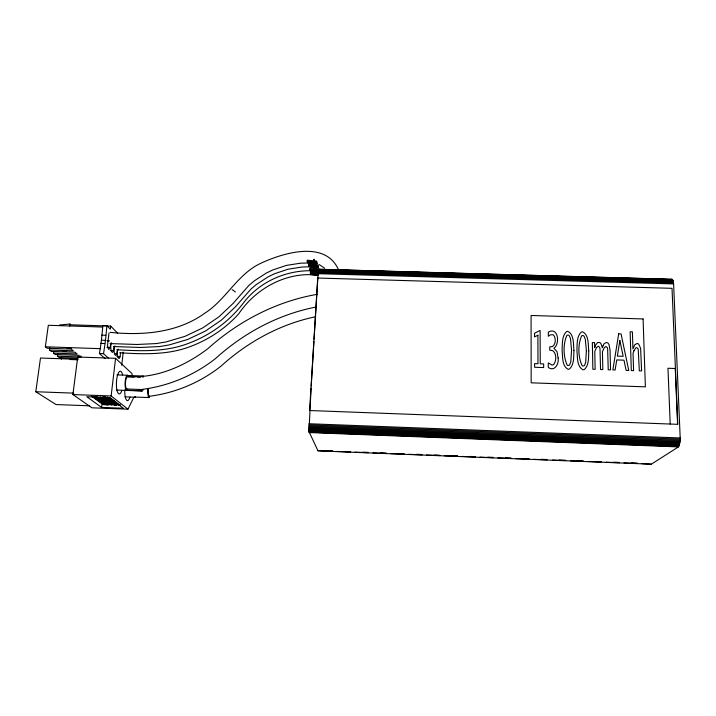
<?xml version="1.0" encoding="UTF-8"?>
<svg xmlns="http://www.w3.org/2000/svg" width="716" height="716" viewBox="0 0 716 716"><rect width="100%" height="100%" fill="white"/><g stroke="black" fill="none" stroke-linecap="round" stroke-linejoin="round"><path stroke-width="1.07" d="M316.92 263.801L316.732 261.089L307.191 260.194C305.607 267.032 330.3 262.101 307.513 262.799M318.307 267.623L318.128 264.956L308.685 264.061C307.119 270.809 331.553 265.922 308.999 266.629M318.951 270.12L318.942 270.952L309.912 270.129L309.733 268.133L316.221 268.482L319.067 269.019L318.951 270.12L309.813 269.261M311.084 388.135L308.981 431.569L317.985 450.865L651.292 464.201L678.419 446.909L679.896 442.497L680.2 437.959L673.604 283.912L672.986 280.627L671.948 279.285L318.897 269.234L318.101 273.691L315.514 315.837M49.708 347.734L49.476 350.017L51.275 351.413L75.01 352.227L77.095 353.964L53.503 353.149L53.673 352.039M57.674 353.981L57.45 356.21L59.168 357.553L77.954 358.206M61.522 356.998L61.299 359.208M311.227 385.906L313.948 341.416M314.082 339.196L315.38 318.065M135.539 396.897A7.384 2.067 -87.2 0 1 134.465 397.04L149.009 397.577L149.161 396.145A5.925 1.566 -87.3 0 1 148.302 389.012M143.513 376.759A7.607 2.076 -87.4 0 0 143.039 376.025L128.128 375.497A7.599 2.193 -87.3 0 0 125.228 381.055A7.599 2.193 -87.3 0 0 126.455 390.238L141.428 390.793L141.562 389.531A6.31 1.718 -87.4 0 0 142.466 389.432M142.905 377.278L143.039 376.025M126.455 390.238L126.598 388.985L141.562 389.531M127.045 389.119A6.274 1.808 -87.3 0 1 125.515 382.12A6.274 1.808 -87.3 0 1 127.994 376.795L128.128 375.497M107.713 397.103L118.238 405.22L120.046 405.292L120.136 404.513M111.714 402.007L111.615 402.795L113.146 402.634L113.235 401.846L114.739 402.106L114.524 403.922L114.247 401.73L110.192 402.177L109.978 403.994L104.276 403.189L104.393 402.159L105.825 402.356M114.363 403.564L114.453 402.786L115.867 402.983L116.135 405.158L116.35 403.35M118.149 349.14C115.527 354.402 119.814 365.16 120.512 352.594M114.453 402.786L116.52 404.37L116.431 405.149L114.623 405.086L114.712 404.307L111.007 404.952L109.718 403.985M121.72 365.312L123.25 352.084M118.238 405.22L118.328 404.442L116.52 404.37M111.607 342.803C108.868 348.155 113.361 359.226 114.059 346.365M109.288 404.101L109.199 404.88L107.391 404.809L107.481 404.039M108.053 401.873L107.964 402.661L110.103 402.965L108.492 401.748M114.918 346.007C112.233 351.323 116.627 362.224 117.317 349.506M127.967 409.167L111.141 395.966L115.571 358.331L77.731 357.024L72.907 394.552L91.908 407.807L127.967 409.167L133.453 398.096M109.101 400.879L110.944 400.951L111.034 400.155L109.467 398.651A3.992 0.788 5.7 0 0 109.709 398.499M111.007 404.952L111.096 404.173M112.698 400.53L112.484 402.365L112.269 400.199L111.034 400.155M104.885 401.658L104.769 402.696L103.543 402.652L101.332 401.005L101.457 399.967L102.692 400.011L102.567 401.05L103.444 401.712L112.054 402.034M60.26 325.565L59.598 324.992L69.998 324.035L70.848 324.804L110.676 326.102L110.309 329.145L106.89 325.682L102.844 325.556C102.039 335.133 101.09 344.083 99.417 353.534L105.136 358.644M102.281 399.546L105.297 399.045A4.001 0.779 5.7 0 1 109.378 399.984A4.001 0.779 5.7 0 1 107.507 400.709L103.552 400.566A4.001 0.779 5.7 0 1 99.461 399.618A4.001 0.779 5.7 0 1 101.314 398.893L101.502 397.845L101.457 399.197A2.712 0.528 5.7 0 0 100.688 399.662A2.712 0.528 5.7 0 0 102.862 400.244L104.232 400.334L102.281 399.546L102.54 397.523M102.442 399.734L102.504 397.693M101.627 407.431L86.779 396.718L109.557 397.568L123.349 408.254L101.627 407.431L102.057 403.833L91.603 396.154M102.558 399.224L102.782 397.371M102.988 399.116L103.552 398.007M103.444 401.712L103.909 398.731M103.543 402.652L103.668 401.613M109.002 332.985L107.561 344.96L107.856 347.761L108.796 349.462L110.21 347.475L110.729 343.152M104.017 399.913L103.865 399.439L105.995 399.367A2.712 0.528 5.7 0 1 108.152 399.949A2.712 0.528 5.7 0 1 107.373 400.414L104.017 399.913L104.142 398.866M97.734 397.049A2.739 0.537 5.8 0 0 99.855 397.989L104.196 398.203L104.76 397.12A2.739 0.537 5.7 0 0 105.449 396.995M96.204 396.933L105.673 403.967L105.583 404.746L103.775 404.674L103.865 403.896L102.128 402.616M104.375 400.047L104.5 399M104.831 400.163L104.957 399.116M116.135 405.158L110.47 404.361L106.442 404.8L106.066 403.403L105.941 404.433L108.769 404.119L104.778 403.564L104.393 402.159M105.297 399.045L105.422 397.989L107.445 398.266L107.543 397.461M106.944 400.432L107.498 399.367A2.712 0.528 5.7 0 0 108.349 399.143M108.322 358.054L103.498 353.677C105.145 344.226 106.084 335.258 106.89 325.682M100.392 398.042L100.517 396.986M69.729 326.066L69.998 324.035M49.476 350.017L73.327 350.831L71.197 349.059L47.193 348.245L45.35 346.804L48.321 325.279L102.2 327.033M57.45 356.21L80.774 357.015L80.926 355.915M89.724 405.82L56 404.549L35.8 391.741L40.49 358.018L78.098 359.325M103.113 398.06L101.887 398.132M318.638 272.778L310.305 272.062L310.744 274.711L311.012 273.951L318.083 274.344L317.385 275.069C286.248 271.606 255.818 288.369 238.643 313.921C225.925 328 209.869 338.937 192.192 345.801C169.227 355.181 144.006 354.259 119.751 352.764M309.912 270.129L310.18 270.827L310.449 270.075L317.6 270.469L318.011 269.61L317.412 271.024C289.38 268.554 260.114 280.582 243.109 303.378C229.559 321.028 211.005 334.649 190.268 342.669C167.043 352.156 141.535 351.234 117.003 349.721M318.271 450.391L317.985 450.865M315.64 266.987L316.275 266.996L317.063 265.591L316.454 267.014L315.64 266.987L315.371 263.094L315.845 267.014L318.101 267.444M314.226 263.157L314.879 263.175L315.675 261.77L315.058 263.193L314.226 263.157L313.948 259.21L314.44 263.193L316.714 263.622M310.601 274.55L317.555 275.096L318.19 274.353M317.6 270.469L316.893 271.194L310.037 270.657M671.357 279.464L671.948 279.285M99.989 397.989L99.703 398.06A4.001 0.779 5.7 0 0 99.945 398.767M315.72 316.74C280.314 323.999 247.709 341.926 221.047 366.109C200.14 382.666 174.623 393.326 148.131 396.422M315.264 307.2C278.059 314.521 243.673 333.056 215.668 358.43C194.394 375.202 168.546 386.157 141.643 389.45M317.215 294.321C276.439 301.364 238.482 321.135 207.81 348.71C185.05 365.974 156.58 378.639 127.538 376.589M109.978 403.994L114.041 403.555M114.524 403.922L111.678 404.236L115.652 404.791M104.196 398.203L104.634 398.177A2.739 0.537 5.7 0 0 105.171 397.568L104.813 397.434A2.739 0.537 5.7 0 0 103.22 397.111L102.683 397.058M318.79 269.341L672.235 279.41M318.683 269.592L672.503 279.679M318.575 269.986L672.754 280.081M318.468 270.505L672.986 280.627M318.369 271.149L673.192 281.29M318.271 271.901L673.362 282.068M318.181 272.751L673.505 282.945M318.101 273.691L673.604 283.912M110.094 332.34C142.484 335.679 177.344 332.922 204.597 313.357C226.175 299.682 237.247 274.183 260.937 263.211C283.106 252.909 325.834 239.753 338.632 270.093M101.672 335.16L105.726 335.294M101.923 340.234L105.977 340.369M107.311 340.852L109.53 340.923M110.058 343.573L137.177 344.486L156.446 343.555L166.103 341.917L184.979 336.35L202.771 327.883L218.962 316.803L233.067 303.45L248.801 285.514L254.261 280.887L266.28 273.082L272.751 269.968L286.355 265.412L300.505 263.193L307.656 262.987L307.943 262.235L315.255 262.638M100.661 343.376L104.724 343.519M113.728 346.562L140.551 347.466L159.614 346.553L169.164 344.933L187.825 339.42L205.429 331.052L221.432 320.079L235.376 306.86L250.931 289.103L256.328 284.52L268.214 276.797L274.604 273.709L288.065 269.207L302.062 267.014L309.142 266.808L309.419 266.057L316.651 266.45M106.899 347.367L110.21 347.475M45.35 346.804L100.652 348.683M67.215 348.325L71.439 348.468M110.273 350.536L113.549 350.643M62.829 351.207L66.167 351.314M114.658 353.668L116.815 353.74M99.417 353.534L103.498 353.677M116.815 356.666L120.019 356.783M70.087 359.513L77.776 359.781M116.914 374.889L127.573 375.265M127.985 376.75L134.375 376.974M137.579 377.09L140.775 377.207M116.52 390.059L141.956 390.99M35.8 391.741L73.757 393.138M72.907 394.552L111.141 395.966M124.96 396.852L134.993 397.219M105.413 400.745L107.257 400.808M101.332 401.005L102.567 401.05M112.484 402.365L103.892 402.043L104.769 402.696M102.057 403.833L103.865 403.896M308.909 423.738L680.2 437.959M308.865 424.883L680.182 439.132M308.838 426.02L680.128 440.295M308.82 427.121L680.03 441.423M308.82 428.177L679.896 442.497M308.838 429.17L679.717 443.499M308.873 430.074L679.511 444.412M308.918 430.88L679.269 445.227M308.981 431.569L679.01 445.916M309.052 432.133L678.723 446.48M309.142 432.554L678.419 446.909M327.194 450.74L332.77 450.964M345.031 451.456L350.607 451.68M362.878 452.172L368.445 452.396M380.715 452.879L386.291 453.103M398.552 453.595L404.128 453.819M416.39 454.311L421.966 454.535M434.227 455.018L439.803 455.242M452.073 455.734L457.64 455.958M469.911 456.45L475.487 456.674M487.748 457.157L493.324 457.381M505.585 457.873L511.161 458.097M523.423 458.589L528.999 458.813M541.269 459.296L546.845 459.52M559.107 460.012L565.792 460.281M576.944 460.728L583.638 460.997M595.9 461.48L601.476 461.704M613.737 462.196L619.313 462.42M631.575 462.912L637.15 463.127M319.291 450.722L332.68 451.259M337.147 451.438L350.545 451.975M355.002 452.154L368.4 452.691M372.866 452.861L386.255 453.398M390.721 453.577L404.119 454.114M408.576 454.293L421.975 454.83M426.441 455.009L439.83 455.546M444.296 455.725L457.685 456.253M462.151 456.432L475.549 456.969M480.015 457.148L493.405 457.685M497.871 457.864L511.26 458.401M515.726 458.58L529.124 459.117M533.59 459.296L546.979 459.824M552.564 460.048L564.835 460.54M570.419 460.764L582.699 461.256M588.275 461.48L600.554 461.972M606.13 462.196L619.528 462.724M623.994 462.903L637.383 463.44M641.849 463.619L651.292 464.201M307.271 261.349L316.615 262.217M307.379 262.244L316.606 263.085M308.766 265.206L318.002 266.066M308.873 266.084L318.002 266.916M310.484 274.022L318.638 274.702M310.314 270.63L317.412 271.024M310.377 273.181L318.593 273.87M310.878 274.505L317.895 274.899M317.555 275.096L316.875 274.362L316.347 267.184L316.606 271.015L319.041 271.471M319.238 271.632L316.812 271.042L317.304 274.926M107.284 397.407L108.062 397.568A3.992 0.788 5.7 0 1 109.602 398.141M319.193 264.553L324.634 268.187M92.507 396.387L103.775 404.674M94.378 396.458L105.583 404.746M104.276 403.189L104.778 403.564M105.941 404.433L106.442 404.8M97.108 397.165L102.245 400.987M103.963 402.267L107.391 404.809M113.352 404.119L114.623 405.086M106.156 397.273L107.445 398.266M109.083 399.519L110.944 400.951M110.461 397.845L120.046 405.292M53.503 353.149L55.266 354.518L78.742 355.324L80.774 357.015M115.571 358.331L131.977 373.564L132.263 375.748M110.676 326.102L117.639 333.226M677.605 424.311L675.251 368.507L667.974 368.257L670.212 424.033M232.136 289.622A5.594 0.868 39.6 0 1 235.412 292.021M96.293 397.004A4.045 0.788 5.8 0 0 100.562 398.329L104.563 398.481A4.036 0.797 5.7 0 0 106.603 397.926A4.036 0.797 5.7 0 0 104.088 396.995M149.009 397.577A7.384 1.96 -87.3 0 1 147.935 388.672M143.039 389.862A7.607 2.076 -87.4 0 1 141.428 390.793M102.495 398.311A2.712 0.528 5.7 0 1 101.153 397.953M121.747 390.873A11.393 3.374 -87.3 0 1 116.985 390.345A11.393 3.374 -87.3 0 1 117.871 374.217A11.393 3.374 -87.3 0 1 122.615 374.924M129.972 397.111A11.062 3.177 -87.2 0 1 126.392 399.94A11.062 3.177 -87.2 0 1 124.781 389.907M588.776 350.804C588.418 357.015 589.331 364.909 584.381 369.546L583.075 369.832C576.505 366.511 577.687 356.756 576.908 350.482C577.266 344.378 576.452 336.654 581.276 332.072L582.538 331.785C589.125 334.936 587.988 344.638 588.776 350.804M573.937 350.312C573.552 356.523 574.429 364.408 569.471 369.035L568.173 369.322C561.621 365.992 562.848 356.255 562.087 349.999C562.481 343.886 561.693 336.171 566.535 331.598L567.788 331.32C574.357 334.47 573.176 344.154 573.937 350.312M586.377 350.652L585.679 362.341L584.605 365.241L583.88 365.957L582.215 365.903C578.036 357.159 577.678 344.369 581.777 335.589L583.424 335.634L584.158 336.368L585.303 339.241L586.377 350.652M571.547 350.16L570.795 361.84L569.712 364.739L568.987 365.446L567.332 365.393C563.179 356.64 562.892 343.877 567.018 335.115L568.665 335.16L569.381 335.894L570.518 338.757L571.547 350.16M558.113 357.964C559.169 363.558 554.757 372.168 548.304 367.451L548.277 362.923L552.117 365.115L553.575 364.659C556.52 360.891 556.806 353.928 552.833 350.706L549.763 350.124L549.736 346.875L552.564 346.508C556.055 343.984 556.01 337.836 553.378 334.784L550.264 334.837L548.34 336.287L548.313 332.117C558.229 326.38 560.27 343.904 553.942 348.236L557.039 351.744L558.113 357.964M317.725 278.041L309.607 410.528L677.766 424.32L672.02 288.324L317.725 278.041M619.85 340.583L617.344 356.12L623.171 356.317L619.85 340.583M618.696 333.835L612.86 369.93L615.116 370.011L616.745 359.933L623.976 360.184L626.124 370.387L628.755 370.476L621.076 333.916L618.696 333.835M603.176 345.452L602.362 347.878L600.966 343.653L599.999 342.579L597.609 342.508L595.551 345.219L594.71 347.627L594.611 342.642L592.356 342.57L592.857 369.25L595.13 369.331L594.781 351.395L596.598 347.457L598.334 346.177L599.65 347.367L600.008 348.808L600.545 369.51L602.827 369.59L602.442 351.645L604.241 347.725L606.013 346.455L607.302 347.636L607.651 349.068L608.233 369.778L610.524 369.85L610.059 350.384L609.021 344.566L607.893 342.982L606.416 342.418L604.116 343.743L603.176 345.452M633.92 350.759L633.06 353.274L633.588 370.646L631.297 370.566L630.152 331.803L632.407 331.875L632.926 348.88L634.797 344.754L637.15 343.438L638.627 344.038L640.623 348.307L641.599 370.915L639.316 370.834L638.207 348.898L636.81 347.591L635.79 347.913L633.92 350.759M537.895 335.222L534.539 336.905L534.539 333.226L540.124 330.434L540.249 363.8L543.641 363.916L543.659 367.568L534.61 367.254L534.601 363.612L537.985 363.728L537.895 335.222M643.093 318.951L531.084 315.479L531.165 382.827L645.376 386.846L643.093 318.951"/></g></svg>
